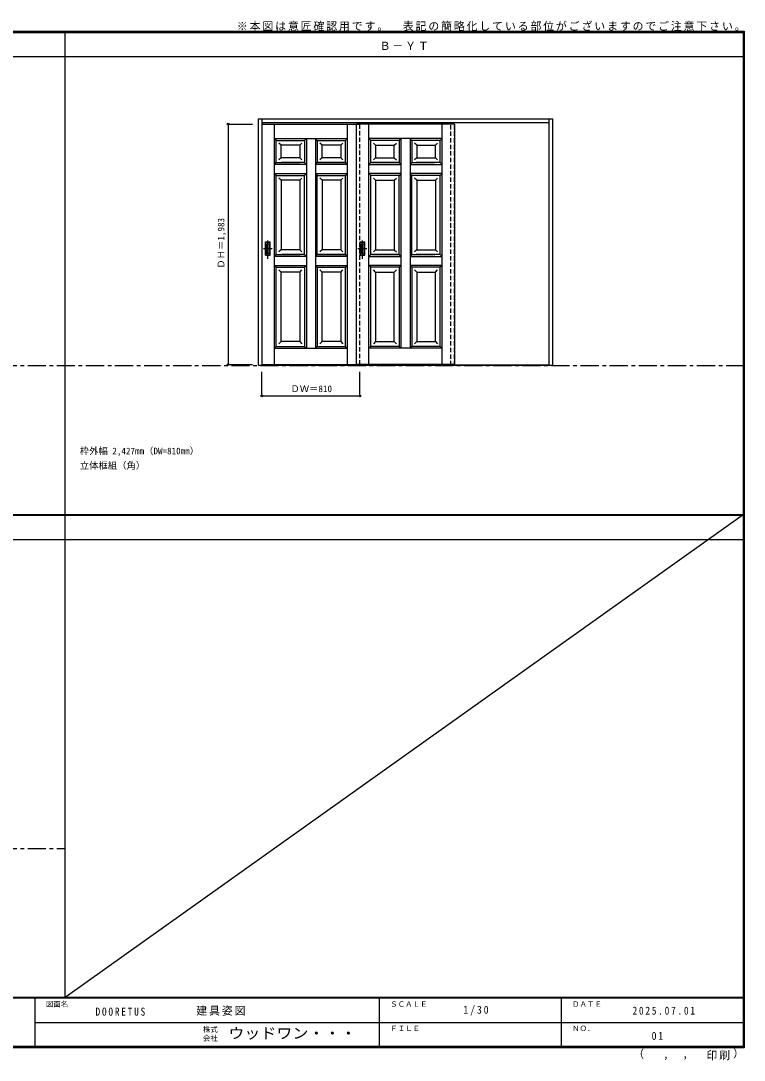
# Model space of a CAD drawing. Units: millimetres, scale not verified. Extents: x -6000 to 5700, y -4307 to 4260.
# Drawn here: x -267 to 5700, y -4307 to 4260 of the extents above; entities that cross this region are included whole.
import ezdxf
from ezdxf.enums import TextEntityAlignment as Align

# ---------------------------------------------------------------- set-up
doc = ezdxf.new("R2010")
doc.units = ezdxf.units.MM
doc.header["$LTSCALE"] = 30
doc.header["$PDMODE"] = 32
doc.header["$PDSIZE"] = 15
doc.linetypes.add('CHAIN1', pattern=[8, 5, -1, 1, -1])
doc.linetypes.add('DASHED1', pattern=[1.8, 1.2, -0.6])
for name, color, linetype in [('0-2_扉', 7, 'Continuous'), ('0-4_枠', 3, 'Continuous'), ('0-6_引手', 7, 'Continuous'), ('0-A_文字', 7, 'Continuous'), ('0-B_寸法', 4, 'Continuous'), ('F-1_枠', 6, 'Continuous'), ('F-A_文字', 7, 'Continuous')]:
    doc.layers.add(name, color=color, linetype=linetype)
doc.styles.add('ＭＳ ゴシック', font='')
doc.styles.get('ＭＳ ゴシック').set_extended_font_data('MS Gothic')

msp = doc.modelspace()

# ---------------------------------------------------------------- linework, layer by layer
at = {"layer": '0-2_扉'}
for p, q in [((1723.85, 3409), (2530.85, 3409)), ((1824.35, 1426), (1824.35, 3409)), ((2427.35, 1426), (2427.35, 3409)), ((2500.85, 3409), (2530.85, 3409)), ((2500.85, 1426), (2500.85, 3409)), ((3310.85, 3409), (2500.85, 3409)), ((2604.35, 1426), (2604.35, 3409)), ((3207.35, 1426), (3207.35, 3409)), ((1824.35, 3289), (1839.35, 3274)), ((1824.35, 3289), (2165.85, 3289)), ((1839.35, 3091), (1839.35, 3274)), ((1839.35, 3274), (2073.35, 3274)), ((2073.35, 3274), (2088.35, 3289)), ((2073.35, 3274), (2073.35, 3091)), ((2088.35, 3289), (2088.35, 1561)), ((2163.35, 3289), (2163.35, 1561)), ((2178.35, 3274), (2163.64, 3288.71)), ((2165.85, 3289), (2427.35, 3289)), ((2178.35, 3274), (2178.35, 3091)), ((2178.35, 3274), (2412.35, 3274)), ((2427.35, 3289), (2412.35, 3274)), ((2412.35, 3091), (2412.35, 3274)), ((2865.85, 3289), (2604.35, 3289)), ((2604.35, 3289), (2619.35, 3274)), ((2619.35, 3091), (2619.35, 3274)), ((2853.35, 3274), (2619.35, 3274)), ((2853.35, 3274), (2868.06, 3288.71)), ((2853.35, 3274), (2853.35, 3091)), ((3207.35, 3289), (2865.85, 3289)), ((2868.35, 3289), (2868.35, 1561)), ((2958.35, 3274), (2943.35, 3289)), ((2943.35, 3289), (2943.35, 1561)), ((2958.35, 3274), (2958.35, 3091)), ((3192.35, 3274), (2958.35, 3274)), ((3207.35, 3289), (3192.35, 3274)), ((3192.35, 3091), (3192.35, 3274)), ((1879.35, 3234), (1861.67, 3251.68)), ((1879.35, 3131), (1879.35, 3234)), ((2033.35, 3234), (1879.35, 3234)), ((2033.35, 3234), (2051.03, 3251.68)), ((2033.35, 3234), (2033.35, 3131)), ((2218.35, 3234), (2200.67, 3251.68)), ((2218.35, 3131), (2218.35, 3234)), ((2372.35, 3234), (2218.35, 3234)), ((2372.35, 3234), (2390.03, 3251.68)), ((2372.35, 3234), (2372.35, 3131)), ((2659.35, 3234), (2641.67, 3251.68)), ((2659.35, 3234), (2659.35, 3131)), ((2659.35, 3234), (2813.35, 3234)), ((2813.35, 3234), (2831.03, 3251.68)), ((2813.35, 3131), (2813.35, 3234)), ((2998.35, 3234), (2980.67, 3251.68)), ((2998.35, 3234), (2998.35, 3131)), ((2998.35, 3234), (3152.35, 3234)), ((3152.35, 3234), (3170.03, 3251.68)), ((3152.35, 3131), (3152.35, 3234)), ((1824.35, 3076), (1839.35, 3091)), ((1839.54, 3091), (1839.35, 3091)), ((1839.35, 3091), (2038.35, 3091)), ((1879.35, 3131), (1861.67, 3113.32)), ((1879.35, 3131), (1879.35, 3132.43)), ((2033.35, 3131), (1879.35, 3131)), ((2073.35, 3091), (1884.35, 3091)), ((2033.35, 3131), (2051.03, 3113.32)), ((2073.35, 3091), (2088.35, 3076)), ((2163.35, 3076), (2178.35, 3091)), ((2402.35, 3091), (2178.35, 3091)), ((2178.35, 3091), (2412.35, 3091)), ((2218.35, 3131), (2200.67, 3113.32)), ((2218.35, 3131), (2218.35, 3132.43)), ((2372.35, 3131), (2218.35, 3131)), ((2372.35, 3131), (2390.03, 3113.32)), ((2412.35, 3091), (2427.35, 3076)), ((2619.35, 3091), (2604.35, 3076)), ((2853.35, 3091), (2619.35, 3091)), ((2629.35, 3091), (2853.35, 3091)), ((2659.35, 3131), (2641.67, 3113.32)), ((2659.35, 3131), (2813.35, 3131)), ((2813.35, 3131), (2813.35, 3132.43)), ((2813.35, 3131), (2831.03, 3113.32)), ((2868.35, 3076), (2853.35, 3091)), ((2958.35, 3091), (2943.35, 3076)), ((2958.35, 3091), (3147.35, 3091)), ((2998.35, 3131), (2980.67, 3113.32)), ((3192.35, 3091), (2993.35, 3091)), ((2998.35, 3131), (3152.35, 3131)), ((3152.35, 3131), (3152.35, 3132.43)), ((3152.35, 3131), (3170.03, 3113.32)), ((3192.16, 3091), (3192.35, 3091)), ((3207.35, 3076), (3192.35, 3091)), ((2088.35, 3076), (1824.35, 3076)), ((1824.35, 3001), (1839.35, 2986)), ((1824.35, 3001), (2088.35, 3001)), ((2073.35, 2986), (2088.35, 3001)), ((2427.35, 3076), (2163.35, 3076)), ((2163.35, 3001), (2178.35, 2986)), ((2163.35, 3001), (2427.35, 3001)), ((2412.35, 2986), (2427.35, 3001)), ((2604.35, 3076), (2868.35, 3076)), ((2619.35, 2986), (2604.35, 3001)), ((2868.35, 3001), (2604.35, 3001)), ((2868.35, 3001), (2853.35, 2986)), ((2943.35, 3076), (3207.35, 3076)), ((2958.35, 2986), (2943.35, 3001)), ((3207.35, 3001), (2943.35, 3001)), ((3207.35, 3001), (3192.35, 2986)), ((1839.35, 2333.5), (1839.35, 2986)), ((1839.35, 2986), (2073.35, 2986)), ((1879.39, 2946), (1861.71, 2963.68)), ((1879.35, 2946), (1879.35, 2373.5)), ((2033.39, 2946), (1879.35, 2946)), ((2033.39, 2946), (2051.06, 2963.68)), ((2033.39, 2946), (2033.39, 2373.5)), ((2073.35, 2333.5), (2073.35, 2986)), ((2178.35, 2333.5), (2178.35, 2986)), ((2178.35, 2986), (2412.35, 2986)), ((2218.35, 2946), (2200.67, 2963.68)), ((2218.35, 2946), (2218.35, 2373.5)), ((2372.35, 2946), (2218.35, 2946)), ((2372.35, 2946), (2390.03, 2963.68)), ((2372.35, 2946), (2372.35, 2373.5)), ((2412.35, 2333.5), (2412.35, 2986)), ((2619.35, 2333.5), (2619.35, 2986)), ((2853.35, 2986), (2619.35, 2986)), ((2659.35, 2946), (2641.67, 2963.68)), ((2659.35, 2946), (2659.35, 2373.5)), ((2659.35, 2946), (2813.35, 2946)), ((2813.35, 2946), (2831.03, 2963.68)), ((2813.35, 2946), (2813.35, 2373.5)), ((2853.35, 2333.5), (2853.35, 2986)), ((2958.35, 2333.5), (2958.35, 2986)), ((3192.35, 2986), (2958.35, 2986)), ((2998.31, 2946), (2980.64, 2963.68)), ((2998.31, 2946), (2998.31, 2373.5)), ((2998.31, 2946), (3152.35, 2946)), ((3152.31, 2946), (3169.99, 2963.68)), ((3152.35, 2946), (3152.35, 2373.5)), ((3192.35, 2333.5), (3192.35, 2986)), ((1824.35, 2318.5), (1839.35, 2333.5)), ((2088.35, 2318.5), (1824.35, 2318.5)), ((1839.35, 2333.5), (2038.35, 2333.5)), ((1879.35, 2373.5), (1861.67, 2355.82)), ((2033.35, 2373.5), (1879.35, 2373.5)), ((2073.35, 2333.5), (1884.35, 2333.5)), ((2033.35, 2373.5), (2051.03, 2355.82)), ((2073.35, 2333.5), (2088.35, 2318.5)), ((2163.35, 2318.5), (2178.35, 2333.5)), ((2427.35, 2318.5), (2163.35, 2318.5)), ((2402.35, 2333.5), (2178.35, 2333.5)), ((2178.35, 2333.5), (2412.35, 2333.5)), ((2218.35, 2373.5), (2200.67, 2355.82)), ((2218.35, 2373.5), (2218.35, 2374.93)), ((2372.35, 2373.5), (2218.35, 2373.5)), ((2372.35, 2373.5), (2390.03, 2355.82)), ((2412.35, 2333.5), (2427.35, 2318.5)), ((2619.35, 2333.5), (2604.35, 2318.5)), ((2604.35, 2318.5), (2868.35, 2318.5)), ((2853.35, 2333.5), (2619.35, 2333.5)), ((2629.35, 2333.5), (2853.35, 2333.5)), ((2659.35, 2373.5), (2641.67, 2355.82)), ((2659.35, 2373.5), (2813.35, 2373.5)), ((2813.35, 2373.5), (2813.35, 2374.93)), ((2813.35, 2373.5), (2831.03, 2355.82)), ((2868.35, 2318.5), (2853.35, 2333.5)), ((2958.35, 2333.5), (2943.35, 2318.5)), ((2943.35, 2318.5), (3207.35, 2318.5)), ((2958.35, 2333.5), (3147.35, 2333.5)), ((2998.35, 2373.5), (2980.67, 2355.82)), ((3192.35, 2333.5), (2993.35, 2333.5)), ((2998.35, 2373.5), (3152.35, 2373.5)), ((3152.35, 2373.5), (3170.03, 2355.82)), ((3207.35, 2318.5), (3192.35, 2333.5)), ((1824.35, 2243.5), (1839.35, 2228.5)), ((1824.35, 2243.5), (2088.35, 2243.5)), ((1839.35, 1576), (1839.35, 2228.5)), ((1839.35, 2228.5), (2073.35, 2228.5)), ((2073.35, 2228.5), (2088.35, 2243.5)), ((2073.35, 2228.5), (2073.35, 1576)), ((2163.35, 2243.5), (2178.35, 2228.5)), ((2163.35, 2243.5), (2427.35, 2243.5)), ((2178.35, 2228.5), (2178.35, 1576)), ((2178.35, 2228.5), (2412.35, 2228.5)), ((2412.35, 2228.5), (2427.35, 2243.5)), ((2412.35, 1576), (2412.35, 2228.5)), ((2619.35, 2228.5), (2604.35, 2243.5)), ((2868.35, 2243.5), (2604.35, 2243.5)), ((2619.35, 1576), (2619.35, 2228.5)), ((2853.35, 2228.5), (2619.35, 2228.5)), ((2868.35, 2243.5), (2853.35, 2228.5)), ((2853.35, 2228.5), (2853.35, 1576)), ((2958.35, 2228.5), (2943.35, 2243.5)), ((3207.35, 2243.5), (2943.35, 2243.5)), ((2958.35, 2228.5), (2958.35, 1576)), ((3192.35, 2228.5), (2958.35, 2228.5)), ((3207.35, 2243.5), (3192.35, 2228.5)), ((3192.35, 1576), (3192.35, 2228.5)), ((1879.39, 2188.5), (1861.71, 2206.18)), ((1879.35, 1616), (1879.35, 2188.5)), ((2033.39, 2188.5), (1879.35, 2188.5)), ((2033.35, 2188.5), (2033.35, 1616)), ((2033.39, 2188.5), (2051.06, 2206.18)), ((2218.35, 2188.5), (2200.67, 2206.18)), ((2218.35, 1617.43), (2218.35, 2188.5)), ((2372.35, 2188.5), (2218.35, 2188.5)), ((2372.35, 2188.5), (2390.03, 2206.18)), ((2372.35, 2188.5), (2372.35, 2187.43)), ((2372.35, 2188.5), (2372.35, 1616)), ((2659.35, 2188.5), (2641.67, 2206.18)), ((2659.35, 2188.5), (2659.35, 2187.43)), ((2659.35, 2188.5), (2659.35, 1616)), ((2659.35, 2188.5), (2813.35, 2188.5)), ((2813.35, 2188.5), (2831.03, 2206.18)), ((2813.35, 1617.43), (2813.35, 2188.5)), ((2998.31, 2188.5), (2980.64, 2206.18)), ((2998.31, 2188.5), (3152.35, 2188.5)), ((2998.35, 2188.5), (2998.35, 1616)), ((3152.31, 2188.5), (3169.99, 2206.18)), ((3152.35, 1616), (3152.35, 2188.5)), ((1839.35, 1576), (1824.35, 1561)), ((1824.35, 1561), (2427.35, 1561)), ((1839.35, 1576), (2073.35, 1576)), ((1879.35, 1616), (1861.67, 1598.32)), ((1879.35, 1616), (1879.35, 1617.43)), ((2033.35, 1616), (1879.35, 1616)), ((2033.35, 1616), (2051.03, 1598.32)), ((2073.35, 1576), (2088.35, 1561)), ((2178.35, 1576), (2163.35, 1561)), ((2178.35, 1576), (2412.35, 1576)), ((2218.35, 1616), (2200.67, 1598.32)), ((2218.35, 1616), (2218.35, 1617.43)), ((2372.35, 1616), (2218.35, 1616)), ((2372.35, 1616), (2390.03, 1598.32)), ((2412.35, 1576), (2427.35, 1561)), ((2619.35, 1576), (2604.35, 1561)), ((3207.35, 1561), (2604.35, 1561)), ((2853.35, 1576), (2619.35, 1576)), ((2659.35, 1616), (2641.67, 1598.32)), ((2659.35, 1616), (2813.35, 1616)), ((2813.35, 1616), (2813.35, 1617.43)), ((2813.35, 1616), (2831.03, 1598.32)), ((2853.35, 1576), (2868.35, 1561)), ((2958.35, 1576), (2943.35, 1561)), ((3192.35, 1576), (2958.35, 1576)), ((2998.35, 1616), (2980.67, 1598.32)), ((2998.35, 1616), (3152.35, 1616)), ((3152.35, 1616), (3152.35, 1617.43)), ((3152.35, 1616), (3170.03, 1598.32)), ((3192.35, 1576), (3207.35, 1561)), ((1723.85, 1426), (2530.85, 1426)), ((2500.85, 1426), (2530.85, 1426))]:
    msp.add_line(p, q, dxfattribs=at)
msp.add_lwpolyline([(3310.85, 3409), (3310.85, 1426), (2500.85, 1426)], dxfattribs=at)
at = {"layer": '0-4_枠'}
for p, q in [((1693.85, 3453), (4120.85, 3453)), ((1723.85, 1418), (1723.85, 3453)), ((4090.85, 1418), (4090.85, 3453)), ((4120.85, 1418), (4120.85, 3453)), ((1723.85, 3423), (4090.85, 3423)), ((4090.85, 1421), (1723.85, 1421)), ((4090.85, 1418), (1723.85, 1418)), ((2500.85, 1418), (2530.85, 1418)), ((4120.85, 1418), (4090.85, 1418))]:
    msp.add_line(p, q, dxfattribs=at)
at = {"layer": '0-4_枠', "color": 4, "linetype": 'DASHED1'}
for p, q in [((1720.85, 3409), (1720.85, 1426)), ((1723.85, 3409), (1720.85, 3409)), ((2530.85, 1426), (2530.85, 3409)), ((3280.85, 1421), (3280.85, 3423)), ((3310.85, 1421), (3310.85, 3423)), ((1723.85, 1426), (1720.85, 1426))]:
    msp.add_line(p, q, dxfattribs=at)
at = {"layer": '0-4_枠', "color": 7, "linetype": 'CHAIN1'}
for p, q in [((-5490, 1418), (5690, 1418)), ((-5490, -2562.5), (100, -2562.5))]:
    msp.add_line(p, q, dxfattribs=at)
at = {"layer": '0-4_枠'}
msp.add_lwpolyline([(1723.85, 1418), (1693.85, 1418), (1693.85, 3453)], dxfattribs=at)
at = {"layer": '0-6_引手'}
for p, q in [((1752.85, 2438.5), (1790.85, 2438.5)), ((1752.85, 2328.5), (1752.85, 2438.5)), ((1759.35, 2422.5), (1784.35, 2422.5)), ((1759.35, 2344.5), (1759.35, 2422.5)), ((1784.35, 2344.5), (1784.35, 2422.5)), ((1790.85, 2328.5), (1790.85, 2438.5)), ((2532.85, 2438.5), (2570.85, 2438.5)), ((2532.85, 2328.5), (2532.85, 2438.5)), ((2539.35, 2422.5), (2564.35, 2422.5)), ((2539.35, 2344.5), (2539.35, 2422.5)), ((2564.35, 2344.5), (2564.35, 2422.5)), ((2570.85, 2328.5), (2570.85, 2438.5)), ((1752.85, 2328.5), (1790.85, 2328.5)), ((1759.35, 2344.5), (1784.35, 2344.5)), ((2532.85, 2328.5), (2570.85, 2328.5)), ((2539.35, 2344.5), (2564.35, 2344.5))]:
    msp.add_line(p, q, dxfattribs=at)
at = {"layer": '0-6_引手', "linetype": 'CHAIN1'}
for p, q in [((1771.85, 2298.27), (1771.85, 2469.12)), ((2551.85, 2298.27), (2551.85, 2469.12)), ((1733.77, 2383.5), (1806.28, 2383.5)), ((2513.77, 2383.5), (2586.28, 2383.5))]:
    msp.add_line(p, q, dxfattribs=at)
at = {"layer": '0-6_引手', "linetype": 'DASHED1'}
for p, q in [((1787.85, 2332.5), (1787.85, 2434.5)), ((2567.85, 2332.5), (2567.85, 2434.5)), ((1755.85, 2332.5), (1787.85, 2332.5)), ((2535.85, 2332.5), (2567.85, 2332.5))]:
    msp.add_line(p, q, dxfattribs=at)
for points in [[(1755.85, 2332.5), (1755.85, 2434.5), (1787.85, 2434.5)], [(2535.85, 2332.5), (2535.85, 2434.5), (2567.85, 2434.5)]]:
    msp.add_lwpolyline(points, dxfattribs=at)
at = {"layer": '0-B_寸法'}
for p, q in [((1443.85, 3409), (1643.85, 3409)), ((1443.85, 3409), (1443.85, 1426)), ((1443.85, 1426), (1643.85, 1426)), ((1720.85, 1168), (1720.85, 1368)), ((2530.85, 1168), (2530.85, 1368)), ((1720.85, 1168), (2530.85, 1168))]:
    msp.add_line(p, q, dxfattribs=at)
at = {"layer": '0-B_寸法', "color": 7}
for p in [(1443.85, 3409), (1443.85, 1426), (1720.85, 1168), (2530.85, 1168)]:
    msp.add_point(p, dxfattribs=at)
at = {"layer": 'F-1_枠'}
for p, q in [((-6000, 4175), (5700, 4175)), ((-6000, 4170), (5700, 4170)), ((-6000, 4165), (5700, 4165)), ((100, -3790), (100, 4175)), ((5690, 4175), (5690, -4205)), ((5695, 4175), (5695, -4205)), ((5700, 4175), (5700, -4205)), ((-6000, 3965), (5700, 3965)), ((-6000, 190.5), (5700, 190.5)), ((-6000, 187.5), (5700, 187.5)), ((-6000, 184.5), (5700, 184.5)), ((-6000, -15.5), (5700, -15.5)), ((5700, -3790), (-6000, -3790)), ((5700, -3795), (-6000, -3795)), ((-150, -3795), (-150, -4195)), ((2690, -3795), (2690, -4195)), ((4190, -3795), (4190, -4195)), ((-150, -3995), (5690, -3995.01)), ((5700, -4195), (-6000, -4195)), ((5700, -4200), (-6000, -4200)), ((5700, -4205), (-6000, -4205))]:
    msp.add_line(p, q, dxfattribs=at)
at = {"layer": 'F-A_文字'}
msp.add_line((5690, 187.5), (100, -3790), dxfattribs=at)

# ---------------------------------------------------------------- texts
at = {"layer": '0-A_文字', "style": 'ＭＳ ゴシック'}
for s, p in [('枠外幅 2,427mm（DW=810mm）', (220, 670.5)), ('立体框組（角）', (220, 550.5))]:
    msp.add_text(s, height=54.99, dxfattribs=at).set_placement(p, align=Align.BOTTOM_LEFT)
at = {"layer": '0-A_文字', "char_height": 65.98, "attachment_point": 7, "style": 'ＭＳ ゴシック'}
for s, insert in [('\\T1.17;※本図は意匠確認用です。\u3000表記の簡略化している部位がございますのでご注意下さい。', (1515, 4175)), ('\\T1.17;Ｂ－ＹＴ', (2692.5, 4020))]:
    msp.add_mtext(s, dxfattribs=dict(at, insert=insert))
at = {"layer": '0-B_寸法', "color": 7, "style": 'ＭＳ ゴシック'}
msp.add_text('ＤＨ＝1,983', height=54.99, rotation=90, dxfattribs=at).set_placement((1428.85, 2217.25), align=Align.BOTTOM_LEFT)
msp.add_text('ＤＷ＝810', height=54.99, dxfattribs=at).set_placement((1957.1, 1183), align=Align.BOTTOM_LEFT)
at = {"layer": 'F-A_文字', "style": 'ＭＳ ゴシック'}
for s, height, p in [('図面名', 43.99, (-60, -3880)), ('ＳＣＡＬＥ', 43.99, (2780, -3880)), ('ＤＡＴＥ', 43.99, (4280, -3880)), ('株式', 43.99, (1235, -4089)), ('ＦＩＬＥ', 43.99, (2780, -4080)), ('ＮＯ．', 43.99, (4280, -4080)), ('会社', 43.99, (1235, -4161)), ('（', 65.98, (4784.03, -4308.31)), (',', 65.98, (5031.28, -4308.31)), (',', 65.98, (5190.2, -4305.53)), ('）', 65.98, (5608.4, -4304.13))]:
    msp.add_text(s, height=height, dxfattribs=at).set_placement(p, align=Align.BOTTOM_LEFT)
at = {"layer": 'F-A_文字', "style": 'ＭＳ ゴシック', "width": 1.1}
msp.add_text('ウッドワン・・・', height=87.98, dxfattribs=at).set_placement((1445, -4155), align=Align.BOTTOM_LEFT)
at = {"layer": 'F-A_文字', "char_height": 65.98, "attachment_point": 7, "style": 'ＭＳ ゴシック'}
for s, insert in [('\\T1.38;\\W0.9;1/30', (3383.75, -3940)), ('\\T1.39;\\W0.85;DOORETUS', (350, -3940.79)), ('\\T1.17;建具姿図', (1180.42, -3940)), ('\\T1.39;\\W0.85;2025.07.01', (4778.75, -3932.5)), ('\\T1.36;\\W0.9;01', (4936.25, -4140)), ('\\T1.17;印刷', (5388.15, -4306.92))]:
    msp.add_mtext(s, dxfattribs=dict(at, insert=insert))

doc.saveas('drawing.dxf')
